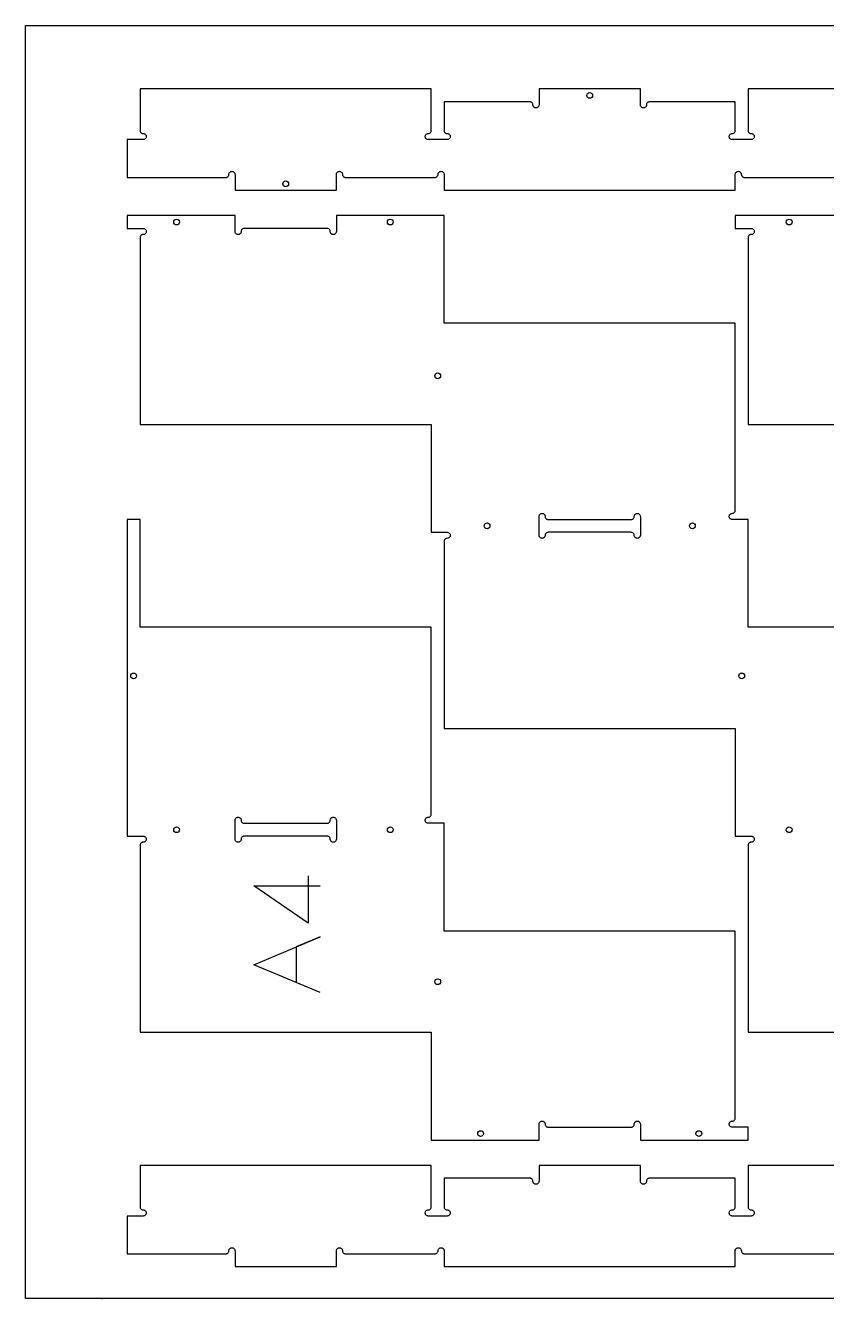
# Model space of a CAD drawing. Header units: inches. Extents: x 0 to 304, y 0 to 160.
# Drawn here: x 0 to 30.19, y 55.87 to 103.87 of the extents above; entities that cross this region are included whole.
import ezdxf

# ---------------------------------------------------------------- set-up
doc = ezdxf.new("R2010")
doc.units = ezdxf.units.IN
doc.header["$MEASUREMENT"] = 0
for name, color, linetype in [('000_NOTES', 6, 'Continuous'), ('CUT_HOLE', 1, 'Continuous'), ('CUT_number', 3, 'Continuous'), ('CUT_THRU', 7, 'Continuous')]:
    doc.layers.add(name, color=color, linetype=linetype)

# ---------------------------------------------------------------- blocks, each defined once
blk = doc.blocks.new('FASTENER')
blk.add_circle((0, 0), 0.109)

msp = doc.modelspace()

# ---------------------------------------------------------------- linework, layer by layer
at = {"layer": '000_NOTES'}
msp.add_lwpolyline([(0, 55.874), (0, 103.874), (96, 103.874), (96, 55.874)], close=True, dxfattribs=at)
at = {"layer": 'CUT_number'}
for points in [[(10.656, 71.807), (10.656, 70.032), (8.606, 71.432), (11.106, 71.432)], [(11.106, 67.408), (8.606, 68.458), (11.106, 69.508), (10.206, 69.133), (10.206, 67.808)]]:
    msp.add_lwpolyline(points, dxfattribs=at)
at = {"layer": 'CUT_THRU'}
for points in [[(38.205, 101.479, 0), (27.233, 101.479, 0), (27.233, 99.914, 0), (27.235, 99.894, 0), (27.24, 99.874, 0), (27.248, 99.856, 0), (27.26, 99.84, 0), (27.274, 99.826, 0), (27.29, 99.814, 0), (27.308, 99.806, 0), (27.328, 99.801, 0), (27.368, 99.797, 0), (27.387, 99.792, 0), (27.405, 99.784, 0), (27.421, 99.772, 0), (27.435, 99.758, 0), (27.447, 99.742, 0), (27.455, 99.724, 0), (27.461, 99.704, 0), (27.462, 99.684, 0), (27.461, 99.665, 0), (27.455, 99.645, 0), (27.447, 99.627, 0), (27.435, 99.611, 0), (27.421, 99.597, 0), (27.405, 99.585, 0), (27.387, 99.577, 0), (27.368, 99.572, 0), (27.348, 99.57, 0), (26.634, 99.57, 0), (26.614, 99.572, 0), (26.594, 99.577, 0), (26.576, 99.585, 0), (26.56, 99.597, 0), (26.546, 99.611, 0), (26.534, 99.627, 0), (26.526, 99.645, 0), (26.521, 99.665, 0), (26.519, 99.684, 0), (26.521, 99.704, 0), (26.526, 99.724, 0), (26.534, 99.742, 0), (26.546, 99.758, 0), (26.56, 99.772, 0), (26.576, 99.784, 0), (26.594, 99.792, 0), (26.614, 99.797, 0), (26.653, 99.801, 0), (26.673, 99.806, 0), (26.691, 99.814, 0), (26.707, 99.826, 0), (26.721, 99.84, 0), (26.733, 99.856, 0), (26.741, 99.874, 0), (26.746, 99.894, 0), (26.748, 99.914, 0), (26.748, 100.994, 0), (23.515, 100.994, 0), (23.496, 100.993, 0), (23.476, 100.987, 0), (23.458, 100.979, 0), (23.442, 100.967, 0), (23.428, 100.953, 0), (23.416, 100.937, 0), (23.408, 100.919, 0), (23.403, 100.9, 0), (23.399, 100.86, 0), (23.394, 100.841, 0), (23.385, 100.822, 0), (23.374, 100.806, 0), (23.36, 100.792, 0), (23.344, 100.781, 0), (23.325, 100.772, 0), (23.306, 100.767, 0), (23.286, 100.765, 0), (23.266, 100.767, 0), (23.247, 100.772, 0), (23.229, 100.781, 0), (23.213, 100.792, 0), (23.199, 100.806, 0), (23.187, 100.822, 0), (23.179, 100.841, 0), (23.173, 100.86, 0), (23.172, 100.88, 0), (23.172, 101.479, 0), (19.353, 101.479, 0), (19.353, 100.88, 0), (19.351, 100.86, 0), (19.346, 100.841, 0), (19.337, 100.822, 0), (19.326, 100.806, 0), (19.312, 100.792, 0), (19.296, 100.781, 0), (19.277, 100.772, 0), (19.258, 100.767, 0), (19.238, 100.765, 0), (19.218, 100.767, 0), (19.199, 100.772, 0), (19.181, 100.781, 0), (19.165, 100.792, 0), (19.15, 100.806, 0), (19.139, 100.822, 0), (19.131, 100.841, 0), (19.125, 100.86, 0), (19.122, 100.9, 0), (19.117, 100.919, 0), (19.108, 100.937, 0), (19.097, 100.953, 0), (19.083, 100.967, 0), (19.066, 100.979, 0), (19.048, 100.987, 0), (19.029, 100.993, 0), (19.029, 100.993, 0), (19.009, 100.994, 0), (15.776, 100.994, 0), (15.776, 99.914, 0), (15.778, 99.894, 0), (15.783, 99.874, 0), (15.792, 99.856, 0), (15.803, 99.84, 0), (15.817, 99.826, 0), (15.834, 99.814, 0), (15.852, 99.806, 0), (15.871, 99.801, 0), (15.911, 99.797, 0), (15.93, 99.792, 0), (15.948, 99.784, 0), (15.965, 99.772, 0), (15.979, 99.758, 0), (15.99, 99.742, 0), (15.999, 99.724, 0), (16.004, 99.704, 0), (16.006, 99.684, 0), (16.004, 99.665, 0), (15.999, 99.645, 0), (15.99, 99.627, 0), (15.979, 99.611, 0), (15.965, 99.597, 0), (15.948, 99.585, 0), (15.93, 99.577, 0), (15.911, 99.572, 0), (15.891, 99.57, 0), (15.177, 99.57, 0), (15.157, 99.572, 0), (15.138, 99.577, 0), (15.12, 99.585, 0), (15.103, 99.597, 0), (15.089, 99.611, 0), (15.078, 99.627, 0), (15.069, 99.645, 0), (15.064, 99.665, 0), (15.062, 99.684, 0), (15.064, 99.704, 0), (15.069, 99.724, 0), (15.078, 99.742, 0), (15.089, 99.758, 0), (15.103, 99.772, 0), (15.12, 99.784, 0), (15.138, 99.792, 0), (15.157, 99.797, 0), (15.197, 99.801, 0), (15.216, 99.806, 0), (15.234, 99.814, 0), (15.25, 99.826, 0), (15.265, 99.84, 0), (15.276, 99.856, 0), (15.285, 99.874, 0), (15.29, 99.894, 0), (15.291, 99.914, 0), (15.291, 101.479, 0), (4.32, 101.479, 0), (4.32, 99.914, 0), (4.321, 99.894, 0), (4.327, 99.874, 0), (4.335, 99.856, 0), (4.347, 99.84, 0), (4.361, 99.826, 0), (4.377, 99.814, 0), (4.395, 99.806, 0), (4.414, 99.801, 0), (4.454, 99.797, 0), (4.473, 99.792, 0), (4.492, 99.784, 0), (4.508, 99.772, 0), (4.522, 99.758, 0), (4.534, 99.742, 0), (4.542, 99.724, 0), (4.547, 99.704, 0), (4.549, 99.684, 0), (4.547, 99.665, 0), (4.542, 99.645, 0), (4.534, 99.627, 0), (4.522, 99.611, 0), (4.508, 99.597, 0), (4.492, 99.585, 0), (4.473, 99.577, 0), (4.454, 99.572, 0), (4.434, 99.57, 0), (3.835, 99.57, 0), (3.835, 98.145, 0), (7.552, 98.145, 0), (7.572, 98.147, 0), (7.592, 98.152, 0), (7.61, 98.161, 0), (7.626, 98.172, 0), (7.64, 98.186, 0), (7.652, 98.203, 0), (7.66, 98.221, 0), (7.665, 98.24, 0), (7.669, 98.28, 0), (7.674, 98.299, 0), (7.682, 98.317, 0), (7.694, 98.334, 0), (7.708, 98.348, 0), (7.724, 98.359, 0), (7.742, 98.368, 0), (7.762, 98.373, 0), (7.782, 98.375, 0), (7.801, 98.373, 0), (7.821, 98.368, 0), (7.839, 98.359, 0), (7.855, 98.348, 0), (7.869, 98.334, 0), (7.881, 98.317, 0), (7.889, 98.299, 0), (7.894, 98.28, 0), (7.896, 98.26, 0), (7.896, 97.66, 0), (11.715, 97.66, 0), (11.715, 98.26, 0), (11.717, 98.28, 0), (11.722, 98.299, 0), (11.73, 98.317, 0), (11.742, 98.334, 0), (11.756, 98.348, 0), (11.772, 98.359, 0), (11.79, 98.368, 0), (11.81, 98.373, 0), (11.83, 98.375, 0), (11.849, 98.373, 0), (11.869, 98.368, 0), (11.887, 98.359, 0), (11.903, 98.348, 0), (11.917, 98.334, 0), (11.929, 98.317, 0), (11.937, 98.299, 0), (11.942, 98.28, 0), (11.946, 98.24, 0), (11.951, 98.221, 0), (11.96, 98.203, 0), (11.971, 98.186, 0), (11.985, 98.172, 0), (12.001, 98.161, 0), (12.02, 98.152, 0), (12.039, 98.147, 0), (12.059, 98.145, 0), (15.433, 98.145, 0), (15.453, 98.147, 0), (15.472, 98.152, 0), (15.49, 98.161, 0), (15.506, 98.172, 0), (15.52, 98.186, 0), (15.532, 98.203, 0), (15.54, 98.221, 0), (15.546, 98.24, 0), (15.549, 98.28, 0), (15.554, 98.299, 0), (15.563, 98.317, 0), (15.574, 98.334, 0), (15.588, 98.348, 0), (15.605, 98.359, 0), (15.623, 98.368, 0), (15.642, 98.373, 0), (15.662, 98.375, 0), (15.682, 98.373, 0), (15.701, 98.368, 0), (15.719, 98.359, 0), (15.735, 98.348, 0), (15.75, 98.334, 0), (15.761, 98.317, 0), (15.77, 98.299, 0), (15.775, 98.28, 0), (15.776, 98.26, 0), (15.776, 97.66, 0), (26.748, 97.66, 0), (26.748, 98.26, 0), (26.75, 98.28, 0), (26.755, 98.299, 0), (26.763, 98.317, 0), (26.775, 98.334, 0), (26.789, 98.348, 0), (26.805, 98.359, 0), (26.823, 98.368, 0), (26.843, 98.373, 0), (26.863, 98.375, 0), (26.883, 98.373, 0), (26.902, 98.368, 0), (26.92, 98.359, 0), (26.936, 98.348, 0), (26.95, 98.334, 0), (26.962, 98.317, 0), (26.97, 98.299, 0), (26.976, 98.28, 0), (26.979, 98.24, 0), (26.984, 98.221, 0), (26.993, 98.203, 0), (27.004, 98.186, 0), (27.018, 98.172, 0), (27.035, 98.161, 0), (27.053, 98.152, 0), (27.072, 98.147, 0), (27.092, 98.145, 0), (30.466, 98.145, 0)], [(38.205, 81.188, 0), (27.233, 81.188, 0), (27.233, 85.249, 0), (26.634, 85.249, 0), (26.614, 85.251, 0), (26.594, 85.256, 0), (26.576, 85.264, 0), (26.56, 85.276, 0), (26.546, 85.29, 0), (26.534, 85.306, 0), (26.526, 85.324, 0), (26.521, 85.344, 0), (26.519, 85.364, 0), (26.521, 85.383, 0), (26.526, 85.403, 0), (26.534, 85.421, 0), (26.546, 85.437, 0), (26.56, 85.451, 0), (26.576, 85.463, 0), (26.594, 85.471, 0), (26.614, 85.476, 0), (26.653, 85.48, 0), (26.673, 85.485, 0), (26.691, 85.493, 0), (26.707, 85.505, 0), (26.721, 85.519, 0), (26.733, 85.535, 0), (26.741, 85.553, 0), (26.746, 85.573, 0), (26.748, 85.593, 0), (26.748, 92.644, 0), (15.776, 92.644, 0), (15.776, 96.706, 0), (11.715, 96.706, 0), (11.715, 96.106, 0), (11.713, 96.086, 0), (11.708, 96.067, 0), (11.7, 96.049, 0), (11.688, 96.032, 0), (11.674, 96.018, 0), (11.658, 96.007, 0), (11.64, 95.998, 0), (11.62, 95.993, 0), (11.6, 95.992, 0), (11.581, 95.993, 0), (11.561, 95.998, 0), (11.543, 96.007, 0), (11.527, 96.018, 0), (11.513, 96.032, 0), (11.501, 96.049, 0), (11.493, 96.067, 0), (11.488, 96.086, 0), (11.484, 96.126, 0), (11.479, 96.145, 0), (11.471, 96.163, 0), (11.459, 96.18, 0), (11.445, 96.194, 0), (11.429, 96.205, 0), (11.411, 96.214, 0), (11.391, 96.219, 0), (11.371, 96.221, 0), (8.24, 96.221, 0), (8.22, 96.219, 0), (8.201, 96.214, 0), (8.183, 96.205, 0), (8.166, 96.194, 0), (8.152, 96.18, 0), (8.141, 96.163, 0), (8.132, 96.145, 0), (8.127, 96.126, 0), (8.124, 96.086, 0), (8.118, 96.067, 0), (8.11, 96.049, 0), (8.098, 96.032, 0), (8.084, 96.018, 0), (8.068, 96.007, 0), (8.05, 95.998, 0), (8.05, 95.998, 0), (8.031, 95.993, 0), (8.011, 95.992, 0), (7.991, 95.993, 0), (7.972, 95.998, 0), (7.953, 96.007, 0), (7.937, 96.018, 0), (7.923, 96.032, 0), (7.911, 96.049, 0), (7.903, 96.067, 0), (7.898, 96.086, 0), (7.896, 96.106, 0), (7.896, 96.706, 0), (3.835, 96.706, 0), (3.835, 96.221, 0), (4.434, 96.221, 0), (4.454, 96.219, 0), (4.473, 96.214, 0), (4.492, 96.205, 0), (4.508, 96.194, 0), (4.522, 96.18, 0), (4.534, 96.163, 0), (4.542, 96.145, 0), (4.547, 96.126, 0), (4.549, 96.106, 0), (4.547, 96.086, 0), (4.542, 96.067, 0), (4.534, 96.049, 0), (4.522, 96.032, 0), (4.508, 96.018, 0), (4.492, 96.007, 0), (4.473, 95.998, 0), (4.454, 95.993, 0), (4.414, 95.99, 0), (4.395, 95.985, 0), (4.377, 95.976, 0), (4.361, 95.965, 0), (4.347, 95.951, 0), (4.335, 95.934, 0), (4.327, 95.916, 0), (4.321, 95.897, 0), (4.32, 95.877, 0), (4.32, 88.825, 0), (15.291, 88.825, 0), (15.291, 84.764, 0), (15.891, 84.764, 0), (15.911, 84.762, 0), (15.93, 84.757, 0), (15.948, 84.749, 0), (15.965, 84.737, 0), (15.979, 84.723, 0), (15.99, 84.707, 0), (15.999, 84.689, 0), (16.004, 84.669, 0), (16.006, 84.649, 0), (16.004, 84.63, 0), (15.999, 84.61, 0), (15.99, 84.592, 0), (15.979, 84.576, 0), (15.965, 84.562, 0), (15.948, 84.55, 0), (15.93, 84.542, 0), (15.911, 84.537, 0), (15.871, 84.533, 0), (15.852, 84.528, 0), (15.834, 84.519, 0), (15.817, 84.508, 0), (15.803, 84.494, 0), (15.792, 84.478, 0), (15.783, 84.459, 0), (15.778, 84.44, 0), (15.776, 84.42, 0), (15.776, 77.369, 0), (26.748, 77.369, 0), (26.748, 73.307, 0), (27.348, 73.307, 0), (27.368, 73.306, 0), (27.387, 73.3, 0), (27.405, 73.292, 0), (27.421, 73.28, 0), (27.435, 73.266, 0), (27.447, 73.25, 0), (27.455, 73.232, 0), (27.461, 73.213, 0), (27.462, 73.193, 0), (27.461, 73.173, 0), (27.455, 73.154, 0), (27.447, 73.135, 0), (27.435, 73.119, 0), (27.421, 73.105, 0), (27.405, 73.093, 0), (27.387, 73.085, 0), (27.368, 73.08, 0), (27.328, 73.076, 0), (27.308, 73.071, 0), (27.29, 73.063, 0), (27.274, 73.051, 0), (27.26, 73.037, 0), (27.248, 73.021, 0), (27.24, 73.003, 0), (27.235, 72.983, 0), (27.233, 72.964, 0), (27.233, 65.912, 0), (38.205, 65.912, 0)], [(30.81, 96.706, 0), (26.748, 96.706, 0), (26.748, 96.221, 0), (27.348, 96.221, 0), (27.368, 96.219, 0), (27.387, 96.214, 0), (27.405, 96.205, 0), (27.421, 96.194, 0), (27.435, 96.18, 0), (27.447, 96.163, 0), (27.455, 96.145, 0), (27.461, 96.126, 0), (27.462, 96.106, 0), (27.461, 96.086, 0), (27.455, 96.067, 0), (27.447, 96.049, 0), (27.435, 96.032, 0), (27.421, 96.018, 0), (27.405, 96.007, 0), (27.387, 95.998, 0), (27.368, 95.993, 0), (27.328, 95.99, 0), (27.308, 95.985, 0), (27.29, 95.976, 0), (27.274, 95.965, 0), (27.26, 95.951, 0), (27.248, 95.934, 0), (27.24, 95.916, 0), (27.235, 95.897, 0), (27.233, 95.877, 0), (27.233, 88.825, 0), (38.205, 88.825, 0)], [(38.205, 60.896, 0), (27.233, 60.896, 0), (27.233, 59.33, 0), (27.235, 59.31, 0), (27.24, 59.291, 0), (27.248, 59.273, 0), (27.26, 59.256, 0), (27.274, 59.242, 0), (27.29, 59.231, 0), (27.308, 59.222, 0), (27.328, 59.217, 0), (27.368, 59.214, 0), (27.387, 59.209, 0), (27.405, 59.2, 0), (27.421, 59.189, 0), (27.435, 59.175, 0), (27.447, 59.158, 0), (27.455, 59.14, 0), (27.461, 59.121, 0), (27.462, 59.101, 0), (27.461, 59.081, 0), (27.455, 59.062, 0), (27.447, 59.044, 0), (27.435, 59.027, 0), (27.421, 59.013, 0), (27.405, 59.002, 0), (27.387, 58.993, 0), (27.368, 58.988, 0), (27.348, 58.986, 0), (26.634, 58.986, 0), (26.614, 58.988, 0), (26.594, 58.993, 0), (26.576, 59.002, 0), (26.56, 59.013, 0), (26.546, 59.027, 0), (26.534, 59.044, 0), (26.526, 59.062, 0), (26.521, 59.081, 0), (26.519, 59.101, 0), (26.521, 59.121, 0), (26.526, 59.14, 0), (26.534, 59.158, 0), (26.546, 59.175, 0), (26.56, 59.189, 0), (26.576, 59.2, 0), (26.594, 59.209, 0), (26.614, 59.214, 0), (26.653, 59.217, 0), (26.673, 59.222, 0), (26.691, 59.231, 0), (26.707, 59.242, 0), (26.721, 59.256, 0), (26.733, 59.273, 0), (26.741, 59.291, 0), (26.746, 59.31, 0), (26.748, 59.33, 0), (26.748, 60.411, 0), (23.515, 60.411, 0), (23.496, 60.409, 0), (23.476, 60.404, 0), (23.458, 60.396, 0), (23.442, 60.384, 0), (23.428, 60.37, 0), (23.416, 60.354, 0), (23.408, 60.335, 0), (23.403, 60.316, 0), (23.399, 60.276, 0), (23.394, 60.257, 0), (23.385, 60.239, 0), (23.374, 60.223, 0), (23.36, 60.209, 0), (23.344, 60.197, 0), (23.325, 60.189, 0), (23.306, 60.183, 0), (23.286, 60.182, 0), (23.266, 60.183, 0), (23.247, 60.189, 0), (23.229, 60.197, 0), (23.213, 60.209, 0), (23.199, 60.223, 0), (23.187, 60.239, 0), (23.179, 60.257, 0), (23.173, 60.276, 0), (23.172, 60.296, 0), (23.172, 60.896, 0), (19.353, 60.896, 0), (19.353, 60.296, 0), (19.351, 60.276, 0), (19.346, 60.257, 0), (19.337, 60.239, 0), (19.326, 60.223, 0), (19.312, 60.209, 0), (19.296, 60.197, 0), (19.277, 60.189, 0), (19.258, 60.183, 0), (19.238, 60.182, 0), (19.218, 60.183, 0), (19.199, 60.189, 0), (19.181, 60.197, 0), (19.165, 60.209, 0), (19.15, 60.223, 0), (19.139, 60.239, 0), (19.131, 60.257, 0), (19.125, 60.276, 0), (19.122, 60.316, 0), (19.117, 60.335, 0), (19.108, 60.354, 0), (19.097, 60.37, 0), (19.083, 60.384, 0), (19.066, 60.396, 0), (19.048, 60.404, 0), (19.029, 60.409, 0), (19.009, 60.411, 0), (15.776, 60.411, 0), (15.776, 59.33, 0), (15.778, 59.31, 0), (15.783, 59.291, 0), (15.792, 59.273, 0), (15.803, 59.256, 0), (15.817, 59.242, 0), (15.834, 59.231, 0), (15.852, 59.222, 0), (15.871, 59.217, 0), (15.911, 59.214, 0), (15.93, 59.209, 0), (15.948, 59.2, 0), (15.965, 59.189, 0), (15.979, 59.175, 0), (15.99, 59.158, 0), (15.999, 59.14, 0), (16.004, 59.121, 0), (16.006, 59.101, 0), (16.004, 59.081, 0), (15.999, 59.062, 0), (15.99, 59.044, 0), (15.979, 59.027, 0), (15.965, 59.013, 0), (15.948, 59.002, 0), (15.93, 58.993, 0), (15.911, 58.988, 0), (15.891, 58.986, 0), (15.177, 58.986, 0), (15.157, 58.988, 0), (15.138, 58.993, 0), (15.12, 59.002, 0), (15.103, 59.013, 0), (15.089, 59.027, 0), (15.078, 59.044, 0), (15.069, 59.062, 0), (15.064, 59.081, 0), (15.062, 59.101, 0), (15.064, 59.121, 0), (15.069, 59.14, 0), (15.078, 59.158, 0), (15.089, 59.175, 0), (15.103, 59.189, 0), (15.12, 59.2, 0), (15.138, 59.209, 0), (15.157, 59.214, 0), (15.197, 59.217, 0), (15.216, 59.222, 0), (15.234, 59.231, 0), (15.25, 59.242, 0), (15.265, 59.256, 0), (15.276, 59.273, 0), (15.285, 59.291, 0), (15.29, 59.31, 0), (15.291, 59.33, 0), (15.291, 60.896, 0), (4.32, 60.896, 0), (4.32, 59.33, 0), (4.321, 59.31, 0), (4.327, 59.291, 0), (4.335, 59.273, 0), (4.347, 59.256, 0), (4.361, 59.242, 0), (4.377, 59.231, 0), (4.395, 59.222, 0), (4.414, 59.217, 0), (4.454, 59.214, 0), (4.473, 59.209, 0), (4.492, 59.2, 0), (4.508, 59.189, 0), (4.522, 59.175, 0), (4.534, 59.158, 0), (4.542, 59.14, 0), (4.547, 59.121, 0), (4.549, 59.101, 0), (4.547, 59.081, 0), (4.542, 59.062, 0), (4.534, 59.044, 0), (4.522, 59.027, 0), (4.508, 59.013, 0), (4.492, 59.002, 0), (4.473, 58.993, 0), (4.454, 58.988, 0), (4.434, 58.986, 0), (3.835, 58.986, 0), (3.835, 57.562, 0), (7.552, 57.562, 0), (7.572, 57.564, 0), (7.592, 57.569, 0), (7.61, 57.577, 0), (7.626, 57.589, 0), (7.64, 57.603, 0), (7.652, 57.619, 0), (7.66, 57.637, 0), (7.665, 57.657, 0), (7.669, 57.696, 0), (7.674, 57.716, 0), (7.682, 57.734, 0), (7.694, 57.75, 0), (7.708, 57.764, 0), (7.724, 57.776, 0), (7.742, 57.784, 0), (7.762, 57.789, 0), (7.782, 57.791, 0), (7.801, 57.789, 0), (7.821, 57.784, 0), (7.839, 57.776, 0), (7.855, 57.764, 0), (7.869, 57.75, 0), (7.881, 57.734, 0), (7.889, 57.716, 0), (7.894, 57.696, 0), (7.896, 57.677, 0), (7.896, 57.077, 0), (11.715, 57.077, 0), (11.715, 57.677, 0), (11.717, 57.696, 0), (11.722, 57.716, 0), (11.73, 57.734, 0), (11.742, 57.75, 0), (11.756, 57.764, 0), (11.772, 57.776, 0), (11.79, 57.784, 0), (11.81, 57.789, 0), (11.83, 57.791, 0), (11.849, 57.789, 0), (11.869, 57.784, 0), (11.887, 57.776, 0), (11.903, 57.764, 0), (11.917, 57.75, 0), (11.929, 57.734, 0), (11.937, 57.716, 0), (11.942, 57.696, 0), (11.946, 57.657, 0), (11.951, 57.637, 0), (11.96, 57.619, 0), (11.971, 57.603, 0), (11.985, 57.589, 0), (12.001, 57.577, 0), (12.02, 57.569, 0), (12.039, 57.564, 0), (12.059, 57.562, 0), (15.433, 57.562, 0), (15.453, 57.564, 0), (15.472, 57.569, 0), (15.49, 57.577, 0), (15.506, 57.589, 0), (15.52, 57.603, 0), (15.532, 57.619, 0), (15.54, 57.637, 0), (15.546, 57.657, 0), (15.549, 57.696, 0), (15.554, 57.716, 0), (15.563, 57.734, 0), (15.574, 57.75, 0), (15.588, 57.764, 0), (15.605, 57.776, 0), (15.623, 57.784, 0), (15.642, 57.789, 0), (15.662, 57.791, 0), (15.682, 57.789, 0), (15.701, 57.784, 0), (15.719, 57.776, 0), (15.735, 57.764, 0), (15.75, 57.75, 0), (15.761, 57.734, 0), (15.77, 57.716, 0), (15.775, 57.696, 0), (15.776, 57.677, 0), (15.776, 57.077, 0), (26.748, 57.077, 0), (26.748, 57.677, 0), (26.75, 57.696, 0), (26.755, 57.716, 0), (26.763, 57.734, 0), (26.775, 57.75, 0), (26.789, 57.764, 0), (26.805, 57.776, 0), (26.823, 57.784, 0), (26.843, 57.789, 0), (26.863, 57.791, 0), (26.883, 57.789, 0), (26.902, 57.784, 0), (26.92, 57.776, 0), (26.936, 57.764, 0), (26.95, 57.75, 0), (26.962, 57.734, 0), (26.97, 57.716, 0), (26.976, 57.696, 0), (26.979, 57.657, 0), (26.984, 57.637, 0), (26.993, 57.619, 0), (27.004, 57.603, 0), (27.018, 57.589, 0), (27.035, 57.577, 0), (27.053, 57.569, 0), (27.072, 57.564, 0), (27.092, 57.562, 0), (30.466, 57.562, 0)]]:
    msp.add_polyline3d(points, dxfattribs=at)
for points in [[(19.368, 84.592, 0), (19.36, 84.61, 0), (19.355, 84.63, 0), (19.353, 84.649, 0), (19.353, 85.364, 0), (19.355, 85.383, 0), (19.36, 85.403, 0), (19.368, 85.421, 0), (19.38, 85.437, 0), (19.394, 85.451, 0), (19.41, 85.463, 0), (19.428, 85.471, 0), (19.447, 85.476, 0), (19.467, 85.478, 0), (19.487, 85.476, 0), (19.507, 85.471, 0), (19.525, 85.463, 0), (19.541, 85.451, 0), (19.555, 85.437, 0), (19.567, 85.421, 0), (19.575, 85.403, 0), (19.58, 85.383, 0), (19.584, 85.344, 0), (19.589, 85.324, 0), (19.597, 85.306, 0), (19.609, 85.29, 0), (19.623, 85.276, 0), (19.639, 85.264, 0), (19.657, 85.256, 0), (19.677, 85.251, 0), (19.697, 85.249, 0), (22.828, 85.249, 0), (22.848, 85.251, 0), (22.867, 85.256, 0), (22.885, 85.264, 0), (22.902, 85.276, 0), (22.916, 85.29, 0), (22.927, 85.306, 0), (22.936, 85.324, 0), (22.941, 85.344, 0), (22.944, 85.383, 0), (22.949, 85.403, 0), (22.958, 85.421, 0), (22.969, 85.437, 0), (22.984, 85.451, 0), (23, 85.463, 0), (23.018, 85.471, 0), (23.037, 85.476, 0), (23.057, 85.478, 0), (23.077, 85.476, 0), (23.096, 85.471, 0), (23.114, 85.463, 0), (23.131, 85.451, 0), (23.145, 85.437, 0), (23.156, 85.421, 0), (23.165, 85.403, 0), (23.17, 85.383, 0), (23.172, 85.364, 0), (23.172, 84.649, 0), (23.17, 84.63, 0), (23.165, 84.61, 0), (23.156, 84.592, 0), (23.145, 84.576, 0), (23.131, 84.562, 0), (23.114, 84.55, 0), (23.096, 84.542, 0), (23.077, 84.537, 0), (23.057, 84.535, 0), (23.037, 84.537, 0), (23.018, 84.542, 0), (23, 84.55, 0), (22.984, 84.562, 0), (22.969, 84.576, 0), (22.958, 84.592, 0), (22.949, 84.61, 0), (22.944, 84.63, 0), (22.941, 84.669, 0), (22.936, 84.689, 0), (22.927, 84.707, 0), (22.916, 84.723, 0), (22.902, 84.737, 0), (22.885, 84.749, 0), (22.867, 84.757, 0), (22.848, 84.762, 0), (22.828, 84.764, 0), (19.697, 84.764, 0), (19.677, 84.762, 0), (19.657, 84.757, 0), (19.639, 84.749, 0), (19.623, 84.737, 0), (19.609, 84.723, 0), (19.597, 84.707, 0), (19.589, 84.689, 0), (19.584, 84.669, 0), (19.58, 84.63, 0), (19.575, 84.61, 0), (19.567, 84.592, 0), (19.555, 84.576, 0), (19.541, 84.562, 0), (19.525, 84.55, 0), (19.507, 84.542, 0), (19.487, 84.537, 0), (19.467, 84.535, 0), (19.447, 84.537, 0), (19.428, 84.542, 0), (19.41, 84.55, 0), (19.394, 84.562, 0), (19.38, 84.576, 0), (19.368, 84.592, 0)], [(15.29, 74.116, 0), (15.291, 74.136, 0), (15.291, 81.188, 0), (4.32, 81.188, 0), (4.32, 85.249, 0), (3.835, 85.249, 0), (3.835, 73.307, 0), (4.434, 73.307, 0), (4.454, 73.306, 0), (4.473, 73.3, 0), (4.492, 73.292, 0), (4.508, 73.28, 0), (4.522, 73.266, 0), (4.534, 73.25, 0), (4.542, 73.232, 0), (4.547, 73.213, 0), (4.549, 73.193, 0), (4.547, 73.173, 0), (4.542, 73.154, 0), (4.534, 73.135, 0), (4.522, 73.119, 0), (4.508, 73.105, 0), (4.492, 73.093, 0), (4.473, 73.085, 0), (4.454, 73.08, 0), (4.414, 73.076, 0), (4.395, 73.071, 0), (4.377, 73.063, 0), (4.361, 73.051, 0), (4.347, 73.037, 0), (4.335, 73.021, 0), (4.327, 73.003, 0), (4.321, 72.983, 0), (4.32, 72.964, 0), (4.32, 65.912, 0), (15.291, 65.912, 0), (15.291, 61.851, 0), (19.353, 61.851, 0), (19.353, 62.45, 0), (19.355, 62.47, 0), (19.36, 62.489, 0), (19.368, 62.507, 0), (19.38, 62.524, 0), (19.394, 62.538, 0), (19.41, 62.549, 0), (19.428, 62.558, 0), (19.447, 62.563, 0), (19.467, 62.565, 0), (19.487, 62.563, 0), (19.507, 62.558, 0), (19.525, 62.549, 0), (19.541, 62.538, 0), (19.555, 62.524, 0), (19.567, 62.507, 0), (19.575, 62.489, 0), (19.58, 62.47, 0), (19.584, 62.43, 0), (19.589, 62.411, 0), (19.597, 62.393, 0), (19.609, 62.377, 0), (19.623, 62.362, 0), (19.639, 62.351, 0), (19.657, 62.342, 0), (19.677, 62.337, 0), (19.697, 62.336, 0), (22.828, 62.336, 0), (22.848, 62.337, 0), (22.867, 62.342, 0), (22.885, 62.351, 0), (22.902, 62.362, 0), (22.916, 62.377, 0), (22.927, 62.393, 0), (22.936, 62.411, 0), (22.941, 62.43, 0), (22.944, 62.47, 0), (22.949, 62.489, 0), (22.958, 62.507, 0), (22.969, 62.524, 0), (22.984, 62.538, 0), (23, 62.549, 0), (23.018, 62.558, 0), (23.037, 62.563, 0), (23.057, 62.565, 0), (23.077, 62.563, 0), (23.096, 62.558, 0), (23.114, 62.549, 0), (23.131, 62.538, 0), (23.145, 62.524, 0), (23.156, 62.507, 0), (23.165, 62.489, 0), (23.17, 62.47, 0), (23.172, 62.45, 0), (23.172, 61.851, 0), (27.233, 61.851, 0), (27.233, 62.336, 0), (26.634, 62.336, 0), (26.614, 62.337, 0), (26.594, 62.342, 0), (26.576, 62.351, 0), (26.56, 62.362, 0), (26.546, 62.377, 0), (26.534, 62.393, 0), (26.526, 62.411, 0), (26.521, 62.43, 0), (26.519, 62.45, 0), (26.521, 62.47, 0), (26.526, 62.489, 0), (26.534, 62.507, 0), (26.546, 62.524, 0), (26.56, 62.538, 0), (26.576, 62.549, 0), (26.594, 62.558, 0), (26.614, 62.563, 0), (26.653, 62.566, 0), (26.673, 62.572, 0), (26.691, 62.58, 0), (26.707, 62.592, 0), (26.721, 62.606, 0), (26.733, 62.622, 0), (26.741, 62.64, 0), (26.746, 62.659, 0), (26.748, 62.679, 0), (26.748, 69.731, 0), (15.776, 69.731, 0), (15.776, 73.792, 0), (15.177, 73.792, 0), (15.157, 73.794, 0), (15.138, 73.799, 0), (15.12, 73.808, 0), (15.103, 73.819, 0), (15.089, 73.833, 0), (15.078, 73.85, 0), (15.069, 73.868, 0), (15.064, 73.887, 0), (15.062, 73.907, 0), (15.064, 73.927, 0), (15.069, 73.946, 0), (15.078, 73.964, 0), (15.089, 73.98, 0), (15.103, 73.995, 0), (15.12, 74.006, 0), (15.138, 74.015, 0), (15.157, 74.02, 0), (15.197, 74.023, 0), (15.216, 74.028, 0), (15.234, 74.037, 0), (15.25, 74.048, 0), (15.265, 74.062, 0), (15.276, 74.079, 0), (15.285, 74.097, 0), (15.29, 74.116, 0)], [(11.713, 73.927, 0), (11.715, 73.907, 0), (11.715, 73.193, 0), (11.713, 73.173, 0), (11.708, 73.154, 0), (11.7, 73.135, 0), (11.688, 73.119, 0), (11.674, 73.105, 0), (11.658, 73.093, 0), (11.64, 73.085, 0), (11.62, 73.08, 0), (11.6, 73.078, 0), (11.581, 73.08, 0), (11.561, 73.085, 0), (11.543, 73.093, 0), (11.527, 73.105, 0), (11.513, 73.119, 0), (11.501, 73.135, 0), (11.493, 73.154, 0), (11.488, 73.173, 0), (11.484, 73.213, 0), (11.479, 73.232, 0), (11.471, 73.25, 0), (11.459, 73.266, 0), (11.445, 73.28, 0), (11.429, 73.292, 0), (11.411, 73.3, 0), (11.391, 73.306, 0), (11.371, 73.307, 0), (8.24, 73.307, 0), (8.22, 73.306, 0), (8.201, 73.3, 0), (8.183, 73.292, 0), (8.166, 73.28, 0), (8.152, 73.266, 0), (8.141, 73.25, 0), (8.132, 73.232, 0), (8.127, 73.213, 0), (8.124, 73.173, 0), (8.118, 73.154, 0), (8.11, 73.135, 0), (8.098, 73.119, 0), (8.084, 73.105, 0), (8.068, 73.093, 0), (8.05, 73.085, 0), (8.031, 73.08, 0), (8.011, 73.078, 0), (7.991, 73.08, 0), (7.972, 73.085, 0), (7.953, 73.093, 0), (7.937, 73.105, 0), (7.923, 73.119, 0), (7.911, 73.135, 0), (7.903, 73.154, 0), (7.898, 73.173, 0), (7.896, 73.193, 0), (7.896, 73.907, 0), (7.898, 73.927, 0), (7.903, 73.946, 0), (7.911, 73.964, 0), (7.923, 73.98, 0), (7.937, 73.995, 0), (7.953, 74.006, 0), (7.972, 74.015, 0), (7.991, 74.02, 0), (8.011, 74.021, 0), (8.031, 74.02, 0), (8.05, 74.015, 0), (8.068, 74.006, 0), (8.084, 73.995, 0), (8.098, 73.98, 0), (8.11, 73.964, 0), (8.118, 73.946, 0), (8.124, 73.927, 0), (8.127, 73.887, 0), (8.132, 73.868, 0), (8.141, 73.85, 0), (8.152, 73.833, 0), (8.166, 73.819, 0), (8.183, 73.808, 0), (8.201, 73.799, 0), (8.22, 73.794, 0), (8.24, 73.792, 0), (11.371, 73.792, 0), (11.391, 73.794, 0), (11.411, 73.799, 0), (11.429, 73.808, 0), (11.445, 73.819, 0), (11.459, 73.833, 0), (11.471, 73.85, 0), (11.479, 73.868, 0), (11.484, 73.887, 0), (11.488, 73.927, 0), (11.493, 73.946, 0), (11.501, 73.964, 0), (11.513, 73.98, 0), (11.527, 73.995, 0), (11.543, 74.006, 0), (11.561, 74.015, 0), (11.581, 74.02, 0), (11.6, 74.021, 0), (11.62, 74.02, 0), (11.64, 74.015, 0), (11.658, 74.006, 0), (11.674, 73.995, 0), (11.688, 73.98, 0), (11.7, 73.964, 0), (11.708, 73.946, 0), (11.713, 73.927, 0)]]:
    msp.add_polyline3d(points, close=True, dxfattribs=at)
msp.add_point((2.88, 55.874), dxfattribs=at)

# ---------------------------------------------------------------- block references
at = {"layer": 'CUT_HOLE', "rotation": 90}
for p in [(21.262, 101.237), (9.806, 97.903), (5.694, 96.463), (13.746, 96.463), (28.779, 96.463), (15.534, 90.664), (17.393, 85.006), (25.132, 85.006), (4.077, 79.349), (26.991, 79.349), (5.694, 73.55), (13.746, 73.55), (28.779, 73.55), (15.534, 67.821), (17.15, 62.093), (25.374, 62.093)]:
    msp.add_blockref('FASTENER', p, dxfattribs=at)

doc.saveas('drawing.dxf')
